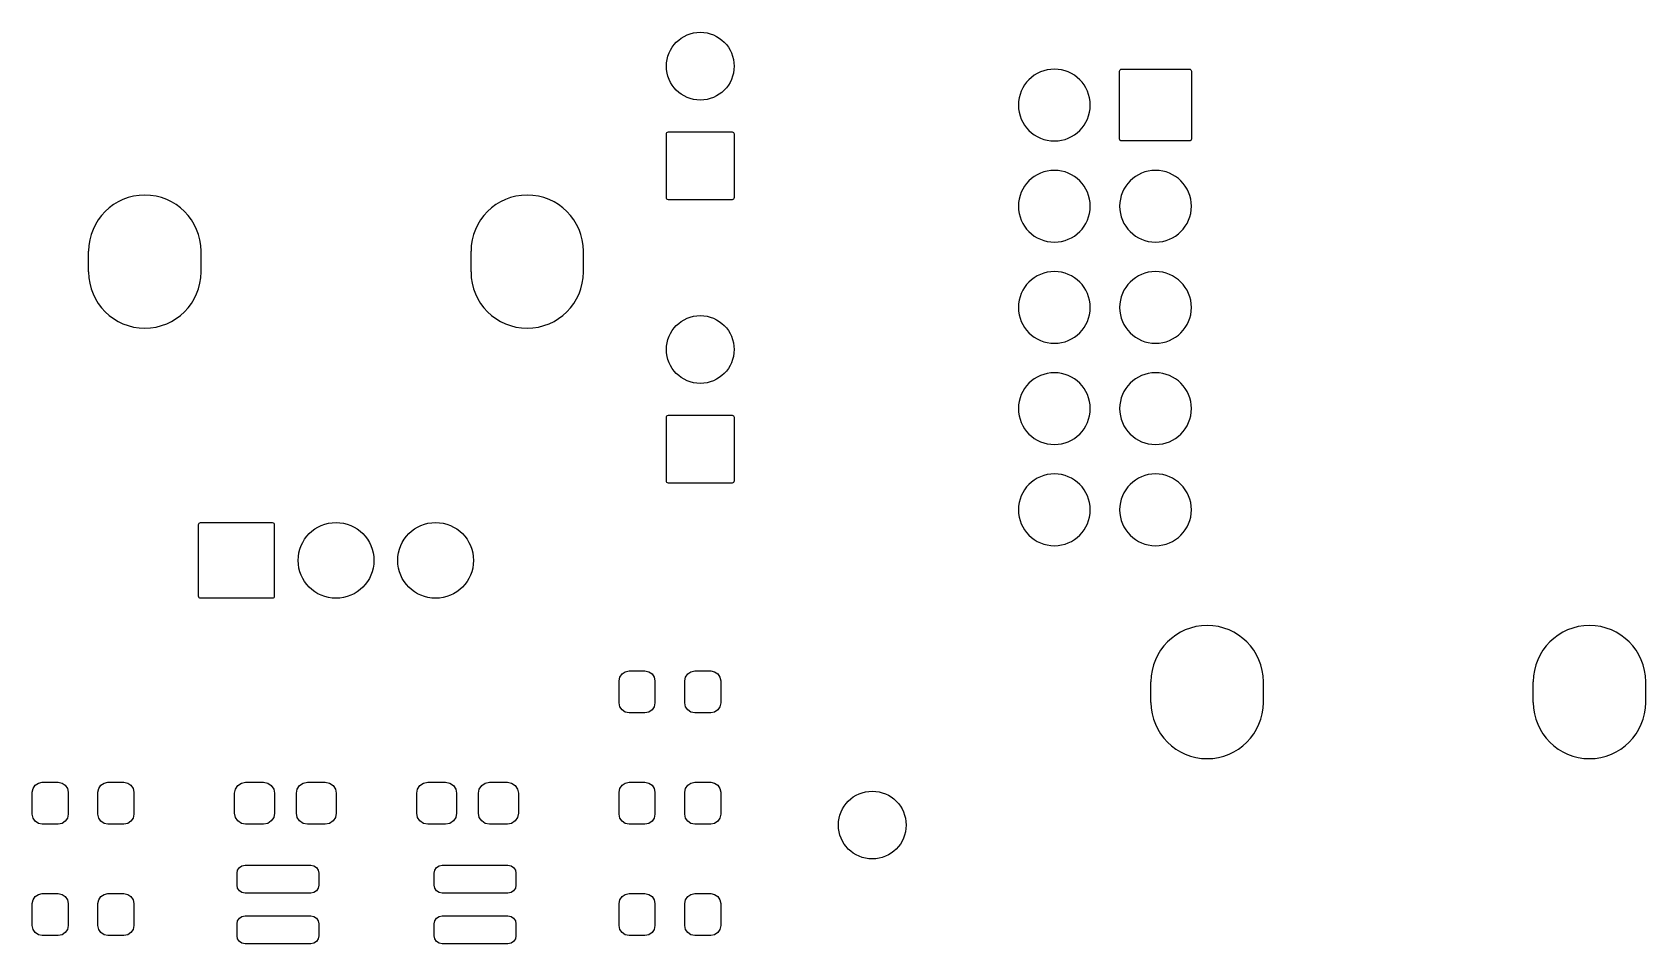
# Model space of a CAD drawing. Extents: x 123.1 to 169.3, y -139.9 to -48.2.
# Drawn here: x 125.47 to 165.98, y -71.09 to -48.21 of the extents above; entities that cross this region are included whole.
import ezdxf

# ---------------------------------------------------------------- set-up
doc = ezdxf.new("R2010")
doc.units = 0
doc.layers.add('BLACK', color=7, linetype='CONTINUOUS')

msp = doc.modelspace()

# ---------------------------------------------------------------- linework, layer by layer
at = {"layer": 'BLACK', "linetype": 'CONTINUOUS'}
for p, q in [((152.769, -49.188), (152.773, -49.1685)), ((152.769, -50.888), (152.769, -49.188)), ((152.773, -49.1685), (152.784, -49.1519)), ((152.784, -49.1519), (152.8, -49.1409)), ((152.8, -49.1409), (152.82, -49.137)), ((152.82, -49.137), (154.52, -49.137)), ((154.52, -49.137), (154.54, -49.1409)), ((154.54, -49.1409), (154.556, -49.1519)), ((154.556, -49.1519), (154.567, -49.1685)), ((154.567, -49.1685), (154.571, -49.188)), ((154.571, -49.188), (154.571, -50.888)), ((141.389, -50.762), (141.393, -50.7425)), ((141.389, -52.362), (141.389, -50.762)), ((141.393, -50.7425), (141.404, -50.7259)), ((141.404, -50.7259), (141.42, -50.7149)), ((141.42, -50.7149), (141.44, -50.711)), ((141.44, -50.711), (143.04, -50.711)), ((143.04, -50.711), (143.06, -50.7149)), ((143.06, -50.7149), (143.076, -50.7259)), ((143.076, -50.7259), (143.087, -50.7425)), ((143.087, -50.7425), (143.091, -50.762)), ((143.091, -50.762), (143.091, -52.362)), ((152.773, -50.9075), (152.769, -50.888)), ((152.784, -50.9241), (152.773, -50.9075)), ((152.8, -50.9351), (152.784, -50.9241)), ((152.82, -50.939), (152.8, -50.9351)), ((154.52, -50.939), (152.82, -50.939)), ((154.54, -50.9351), (154.52, -50.939)), ((154.556, -50.9241), (154.54, -50.9351)), ((154.567, -50.9075), (154.556, -50.9241)), ((154.571, -50.888), (154.567, -50.9075)), ((141.393, -52.3815), (141.389, -52.362)), ((141.404, -52.3981), (141.393, -52.3815)), ((141.42, -52.4091), (141.404, -52.3981)), ((141.44, -52.413), (141.42, -52.4091)), ((143.04, -52.413), (141.44, -52.413)), ((143.06, -52.4091), (143.04, -52.413)), ((143.076, -52.3981), (143.06, -52.4091)), ((143.087, -52.3815), (143.076, -52.3981)), ((143.091, -52.362), (143.087, -52.3815)), ((126.885, -54.228), (126.885, -53.708)), ((129.707, -54.228), (129.707, -53.708)), ((136.485, -54.228), (136.485, -53.708)), ((139.307, -54.228), (139.307, -53.708)), ((141.389, -57.874), (141.393, -57.8545)), ((141.389, -59.474), (141.389, -57.874)), ((141.393, -57.8545), (141.404, -57.8379)), ((141.404, -57.8379), (141.42, -57.8269)), ((141.42, -57.8269), (141.44, -57.823)), ((141.44, -57.823), (143.04, -57.823)), ((143.04, -57.823), (143.06, -57.8269)), ((143.06, -57.8269), (143.076, -57.8379)), ((143.076, -57.8379), (143.087, -57.8545)), ((143.087, -57.8545), (143.091, -57.874)), ((143.091, -57.874), (143.091, -59.474)), ((141.393, -59.4935), (141.389, -59.474)), ((141.404, -59.5101), (141.393, -59.4935)), ((141.42, -59.5211), (141.404, -59.5101)), ((141.44, -59.525), (141.42, -59.5211)), ((143.04, -59.525), (141.44, -59.525)), ((143.06, -59.5211), (143.04, -59.525)), ((143.076, -59.5101), (143.06, -59.5211)), ((143.087, -59.4935), (143.076, -59.5101)), ((143.091, -59.474), (143.087, -59.4935)), ((129.645, -60.568), (129.649, -60.5485)), ((129.645, -62.368), (129.645, -60.568)), ((129.649, -60.5485), (129.66, -60.5319)), ((129.66, -60.5319), (129.676, -60.5209)), ((129.676, -60.5209), (129.696, -60.517)), ((129.696, -60.517), (131.496, -60.517)), ((131.496, -60.517), (131.516, -60.5209)), ((131.516, -60.5209), (131.532, -60.5319)), ((131.532, -60.5319), (131.543, -60.5485)), ((131.543, -60.5485), (131.547, -60.568)), ((131.547, -60.568), (131.547, -62.368)), ((129.649, -62.3875), (129.645, -62.368)), ((131.547, -62.368), (131.543, -62.3875)), ((129.66, -62.4041), (129.649, -62.3875)), ((129.676, -62.4151), (129.66, -62.4041)), ((129.696, -62.419), (129.676, -62.4151)), ((131.496, -62.419), (129.696, -62.419)), ((131.516, -62.4151), (131.496, -62.419)), ((131.532, -62.4041), (131.516, -62.4151)), ((131.543, -62.3875), (131.532, -62.4041)), ((140.202, -64.495), (140.221, -64.3989)), ((140.221, -64.3989), (140.276, -64.3175)), ((140.276, -64.3175), (140.357, -64.2631)), ((140.357, -64.2631), (140.453, -64.244)), ((140.453, -64.244), (140.853, -64.244)), ((140.853, -64.244), (140.949, -64.2631)), ((140.949, -64.2631), (141.03, -64.3175)), ((141.03, -64.3175), (141.085, -64.3989)), ((141.085, -64.3989), (141.104, -64.495)), ((141.852, -64.495), (141.871, -64.3989)), ((141.871, -64.3989), (141.926, -64.3175)), ((141.926, -64.3175), (142.007, -64.2631)), ((142.007, -64.2631), (142.103, -64.244)), ((142.103, -64.244), (142.503, -64.244)), ((142.503, -64.244), (142.599, -64.2631)), ((142.599, -64.2631), (142.68, -64.3175)), ((142.68, -64.3175), (142.735, -64.3989)), ((142.735, -64.3989), (142.754, -64.495)), ((140.202, -65.045), (140.202, -64.495)), ((141.104, -64.495), (141.104, -65.045)), ((141.852, -65.045), (141.852, -64.495)), ((142.754, -64.495), (142.754, -65.045)), ((153.555, -65.033), (153.555, -64.513)), ((156.377, -65.033), (156.377, -64.513)), ((163.155, -65.033), (163.155, -64.513)), ((165.977, -65.033), (165.977, -64.513)), ((140.221, -65.1411), (140.202, -65.045)), ((140.276, -65.2225), (140.221, -65.1411)), ((141.085, -65.1411), (141.03, -65.2225)), ((141.104, -65.045), (141.085, -65.1411)), ((141.871, -65.1411), (141.852, -65.045)), ((141.926, -65.2225), (141.871, -65.1411)), ((142.735, -65.1411), (142.68, -65.2225)), ((142.754, -65.045), (142.735, -65.1411)), ((140.357, -65.2769), (140.276, -65.2225)), ((140.453, -65.296), (140.357, -65.2769)), ((140.853, -65.296), (140.453, -65.296)), ((140.949, -65.2769), (140.853, -65.296)), ((141.03, -65.2225), (140.949, -65.2769)), ((142.007, -65.2769), (141.926, -65.2225)), ((142.103, -65.296), (142.007, -65.2769)), ((142.503, -65.296), (142.103, -65.296)), ((142.599, -65.2769), (142.503, -65.296)), ((142.68, -65.2225), (142.599, -65.2769)), ((125.47, -67.289), (125.489, -67.1929)), ((125.489, -67.1929), (125.544, -67.1115)), ((125.544, -67.1115), (125.625, -67.0571)), ((125.625, -67.0571), (125.721, -67.038)), ((125.721, -67.038), (126.121, -67.038)), ((126.121, -67.038), (126.217, -67.0571)), ((126.217, -67.0571), (126.298, -67.1115)), ((126.298, -67.1115), (126.353, -67.1929)), ((126.353, -67.1929), (126.372, -67.289)), ((127.12, -67.289), (127.139, -67.1929)), ((127.139, -67.1929), (127.194, -67.1115)), ((127.194, -67.1115), (127.275, -67.0571)), ((127.275, -67.0571), (127.371, -67.038)), ((127.371, -67.038), (127.771, -67.038)), ((127.771, -67.038), (127.867, -67.0571)), ((127.867, -67.0571), (127.948, -67.1115)), ((127.948, -67.1115), (128.003, -67.1929)), ((128.003, -67.1929), (128.022, -67.289)), ((130.55, -67.314), (130.571, -67.2084)), ((130.571, -67.2084), (130.631, -67.1188)), ((130.631, -67.1188), (130.72, -67.059)), ((130.72, -67.059), (130.826, -67.038)), ((130.826, -67.038), (131.276, -67.038)), ((131.276, -67.038), (131.382, -67.059)), ((131.382, -67.059), (131.471, -67.1188)), ((131.471, -67.1188), (131.531, -67.2084)), ((131.531, -67.2084), (131.552, -67.314)), ((132.1, -67.314), (132.121, -67.2084)), ((132.121, -67.2084), (132.181, -67.1188)), ((132.181, -67.1188), (132.27, -67.059)), ((132.27, -67.059), (132.376, -67.038)), ((132.376, -67.038), (132.826, -67.038)), ((132.826, -67.038), (132.932, -67.059)), ((132.932, -67.059), (133.021, -67.1188)), ((133.021, -67.1188), (133.081, -67.2084)), ((133.081, -67.2084), (133.102, -67.314)), ((135.122, -67.314), (135.143, -67.2084)), ((135.143, -67.2084), (135.203, -67.1188)), ((135.203, -67.1188), (135.292, -67.059)), ((135.292, -67.059), (135.398, -67.038)), ((135.398, -67.038), (135.848, -67.038)), ((135.848, -67.038), (135.954, -67.059)), ((135.954, -67.059), (136.043, -67.1188)), ((136.043, -67.1188), (136.103, -67.2084)), ((136.103, -67.2084), (136.124, -67.314)), ((136.672, -67.314), (136.693, -67.2084)), ((136.693, -67.2084), (136.753, -67.1188)), ((136.753, -67.1188), (136.842, -67.059)), ((136.842, -67.059), (136.948, -67.038)), ((136.948, -67.038), (137.398, -67.038)), ((137.398, -67.038), (137.504, -67.059)), ((137.504, -67.059), (137.593, -67.1188)), ((137.593, -67.1188), (137.653, -67.2084)), ((137.653, -67.2084), (137.674, -67.314)), ((140.202, -67.289), (140.221, -67.1929)), ((140.221, -67.1929), (140.276, -67.1115)), ((140.276, -67.1115), (140.357, -67.0571)), ((140.357, -67.0571), (140.453, -67.038)), ((140.453, -67.038), (140.853, -67.038)), ((140.853, -67.038), (140.949, -67.0571)), ((140.949, -67.0571), (141.03, -67.1115)), ((141.03, -67.1115), (141.085, -67.1929)), ((141.085, -67.1929), (141.104, -67.289)), ((141.852, -67.289), (141.871, -67.1929)), ((141.871, -67.1929), (141.926, -67.1115)), ((141.926, -67.1115), (142.007, -67.0571)), ((142.007, -67.0571), (142.103, -67.038)), ((142.103, -67.038), (142.503, -67.038)), ((142.503, -67.038), (142.599, -67.0571)), ((142.599, -67.0571), (142.68, -67.1115)), ((142.68, -67.1115), (142.735, -67.1929)), ((142.735, -67.1929), (142.754, -67.289)), ((125.47, -67.839), (125.47, -67.289)), ((126.372, -67.289), (126.372, -67.839)), ((127.12, -67.839), (127.12, -67.289)), ((128.022, -67.289), (128.022, -67.839)), ((130.55, -67.814), (130.55, -67.314)), ((131.552, -67.314), (131.552, -67.814)), ((132.1, -67.814), (132.1, -67.314)), ((133.102, -67.314), (133.102, -67.814)), ((135.122, -67.814), (135.122, -67.314)), ((136.124, -67.314), (136.124, -67.814)), ((136.672, -67.814), (136.672, -67.314)), ((137.674, -67.314), (137.674, -67.814)), ((140.202, -67.839), (140.202, -67.289)), ((141.104, -67.289), (141.104, -67.839)), ((141.852, -67.839), (141.852, -67.289)), ((142.754, -67.289), (142.754, -67.839)), ((125.489, -67.9351), (125.47, -67.839)), ((125.544, -68.0165), (125.489, -67.9351)), ((125.625, -68.0709), (125.544, -68.0165)), ((126.298, -68.0165), (126.217, -68.0709)), ((126.353, -67.9351), (126.298, -68.0165)), ((126.372, -67.839), (126.353, -67.9351)), ((127.139, -67.9351), (127.12, -67.839)), ((127.194, -68.0165), (127.139, -67.9351)), ((127.275, -68.0709), (127.194, -68.0165)), ((127.948, -68.0165), (127.867, -68.0709)), ((128.003, -67.9351), (127.948, -68.0165)), ((128.022, -67.839), (128.003, -67.9351)), ((130.571, -67.9196), (130.55, -67.814)), ((130.631, -68.0092), (130.571, -67.9196)), ((130.72, -68.069), (130.631, -68.0092)), ((131.471, -68.0092), (131.382, -68.069)), ((131.531, -67.9196), (131.471, -68.0092)), ((131.552, -67.814), (131.531, -67.9196)), ((132.121, -67.9196), (132.1, -67.814)), ((132.181, -68.0092), (132.121, -67.9196)), ((132.27, -68.069), (132.181, -68.0092)), ((133.021, -68.0092), (132.932, -68.069)), ((133.081, -67.9196), (133.021, -68.0092)), ((133.102, -67.814), (133.081, -67.9196)), ((135.143, -67.9196), (135.122, -67.814)), ((135.203, -68.0092), (135.143, -67.9196)), ((135.292, -68.069), (135.203, -68.0092)), ((136.043, -68.0092), (135.954, -68.069)), ((136.103, -67.9196), (136.043, -68.0092)), ((136.124, -67.814), (136.103, -67.9196)), ((136.693, -67.9196), (136.672, -67.814)), ((136.753, -68.0092), (136.693, -67.9196)), ((136.842, -68.069), (136.753, -68.0092)), ((137.593, -68.0092), (137.504, -68.069)), ((137.653, -67.9196), (137.593, -68.0092)), ((137.674, -67.814), (137.653, -67.9196)), ((140.221, -67.9351), (140.202, -67.839)), ((140.276, -68.0165), (140.221, -67.9351)), ((140.357, -68.0709), (140.276, -68.0165)), ((141.03, -68.0165), (140.949, -68.0709)), ((141.085, -67.9351), (141.03, -68.0165)), ((141.104, -67.839), (141.085, -67.9351)), ((141.871, -67.9351), (141.852, -67.839)), ((141.926, -68.0165), (141.871, -67.9351)), ((142.007, -68.0709), (141.926, -68.0165)), ((142.68, -68.0165), (142.599, -68.0709)), ((142.735, -67.9351), (142.68, -68.0165)), ((142.754, -67.839), (142.735, -67.9351)), ((125.721, -68.09), (125.625, -68.0709)), ((126.121, -68.09), (125.721, -68.09)), ((126.217, -68.0709), (126.121, -68.09)), ((127.371, -68.09), (127.275, -68.0709)), ((127.771, -68.09), (127.371, -68.09)), ((127.867, -68.0709), (127.771, -68.09)), ((130.826, -68.09), (130.72, -68.069)), ((131.276, -68.09), (130.826, -68.09)), ((131.382, -68.069), (131.276, -68.09)), ((132.376, -68.09), (132.27, -68.069)), ((132.826, -68.09), (132.376, -68.09)), ((132.932, -68.069), (132.826, -68.09)), ((135.398, -68.09), (135.292, -68.069)), ((135.848, -68.09), (135.398, -68.09)), ((135.954, -68.069), (135.848, -68.09)), ((136.948, -68.09), (136.842, -68.069)), ((137.398, -68.09), (136.948, -68.09)), ((137.504, -68.069), (137.398, -68.09)), ((140.453, -68.09), (140.357, -68.0709)), ((140.853, -68.09), (140.453, -68.09)), ((140.949, -68.0709), (140.853, -68.09)), ((142.103, -68.09), (142.007, -68.0709)), ((142.503, -68.09), (142.103, -68.09)), ((142.599, -68.0709), (142.503, -68.09)), ((130.611, -69.319), (130.626, -69.2421)), ((130.626, -69.2421), (130.67, -69.1769)), ((130.67, -69.1769), (130.735, -69.1333)), ((130.735, -69.1333), (130.812, -69.118)), ((130.812, -69.118), (132.462, -69.118)), ((132.462, -69.118), (132.539, -69.1333)), ((132.539, -69.1333), (132.604, -69.1769)), ((132.604, -69.1769), (132.648, -69.2421)), ((132.648, -69.2421), (132.663, -69.319)), ((135.561, -69.319), (135.576, -69.2421)), ((135.576, -69.2421), (135.62, -69.1769)), ((135.62, -69.1769), (135.685, -69.1333)), ((135.685, -69.1333), (135.762, -69.118)), ((135.762, -69.118), (137.412, -69.118)), ((137.412, -69.118), (137.489, -69.1333)), ((137.489, -69.1333), (137.554, -69.1769)), ((137.554, -69.1769), (137.598, -69.2421)), ((137.598, -69.2421), (137.613, -69.319)), ((130.611, -69.619), (130.611, -69.319)), ((130.626, -69.6959), (130.611, -69.619)), ((132.663, -69.619), (132.648, -69.6959)), ((132.663, -69.319), (132.663, -69.619)), ((135.561, -69.619), (135.561, -69.319)), ((135.576, -69.6959), (135.561, -69.619)), ((137.613, -69.619), (137.598, -69.6959)), ((137.613, -69.319), (137.613, -69.619)), ((125.47, -70.083), (125.489, -69.9869)), ((125.489, -69.9869), (125.544, -69.9055)), ((125.544, -69.9055), (125.625, -69.8511)), ((125.625, -69.8511), (125.721, -69.832)), ((125.721, -69.832), (126.121, -69.832)), ((126.121, -69.832), (126.217, -69.8511)), ((126.217, -69.8511), (126.298, -69.9055)), ((126.298, -69.9055), (126.353, -69.9869)), ((126.353, -69.9869), (126.372, -70.083)), ((127.12, -70.083), (127.139, -69.9869)), ((127.139, -69.9869), (127.194, -69.9055)), ((127.194, -69.9055), (127.275, -69.8511)), ((127.275, -69.8511), (127.371, -69.832)), ((127.371, -69.832), (127.771, -69.832)), ((127.771, -69.832), (127.867, -69.8511)), ((127.867, -69.8511), (127.948, -69.9055)), ((127.948, -69.9055), (128.003, -69.9869)), ((128.003, -69.9869), (128.022, -70.083)), ((130.67, -69.7611), (130.626, -69.6959)), ((130.735, -69.8047), (130.67, -69.7611)), ((130.812, -69.82), (130.735, -69.8047)), ((132.462, -69.82), (130.812, -69.82)), ((132.539, -69.8047), (132.462, -69.82)), ((132.604, -69.7611), (132.539, -69.8047)), ((132.648, -69.6959), (132.604, -69.7611)), ((135.62, -69.7611), (135.576, -69.6959)), ((135.685, -69.8047), (135.62, -69.7611)), ((135.762, -69.82), (135.685, -69.8047)), ((137.412, -69.82), (135.762, -69.82)), ((137.489, -69.8047), (137.412, -69.82)), ((137.554, -69.7611), (137.489, -69.8047)), ((137.598, -69.6959), (137.554, -69.7611)), ((140.202, -70.083), (140.221, -69.9869)), ((140.221, -69.9869), (140.276, -69.9055)), ((140.276, -69.9055), (140.357, -69.8511)), ((140.357, -69.8511), (140.453, -69.832)), ((140.453, -69.832), (140.853, -69.832)), ((140.853, -69.832), (140.949, -69.8511)), ((140.949, -69.8511), (141.03, -69.9055)), ((141.03, -69.9055), (141.085, -69.9869)), ((141.085, -69.9869), (141.104, -70.083)), ((141.852, -70.083), (141.871, -69.9869)), ((141.871, -69.9869), (141.926, -69.9055)), ((141.926, -69.9055), (142.007, -69.8511)), ((142.007, -69.8511), (142.103, -69.832)), ((142.103, -69.832), (142.503, -69.832)), ((142.503, -69.832), (142.599, -69.8511)), ((142.599, -69.8511), (142.68, -69.9055)), ((142.68, -69.9055), (142.735, -69.9869)), ((142.735, -69.9869), (142.754, -70.083)), ((125.47, -70.633), (125.47, -70.083)), ((126.372, -70.083), (126.372, -70.633)), ((127.12, -70.633), (127.12, -70.083)), ((128.022, -70.083), (128.022, -70.633)), ((130.626, -70.5121), (130.67, -70.4469)), ((130.67, -70.4469), (130.735, -70.4033)), ((130.735, -70.4033), (130.812, -70.388)), ((130.812, -70.388), (132.462, -70.388)), ((132.462, -70.388), (132.539, -70.4033)), ((132.539, -70.4033), (132.604, -70.4469)), ((132.604, -70.4469), (132.648, -70.5121)), ((135.576, -70.5121), (135.62, -70.4469)), ((135.62, -70.4469), (135.685, -70.4033)), ((135.685, -70.4033), (135.762, -70.388)), ((135.762, -70.388), (137.412, -70.388)), ((137.412, -70.388), (137.489, -70.4033)), ((137.489, -70.4033), (137.554, -70.4469)), ((137.554, -70.4469), (137.598, -70.5121)), ((140.202, -70.633), (140.202, -70.083)), ((141.104, -70.083), (141.104, -70.633)), ((141.852, -70.633), (141.852, -70.083)), ((142.754, -70.083), (142.754, -70.633)), ((125.489, -70.7291), (125.47, -70.633)), ((125.544, -70.8105), (125.489, -70.7291)), ((125.625, -70.8649), (125.544, -70.8105)), ((125.721, -70.884), (125.625, -70.8649)), ((126.121, -70.884), (125.721, -70.884)), ((126.217, -70.8649), (126.121, -70.884)), ((126.298, -70.8105), (126.217, -70.8649)), ((126.353, -70.7291), (126.298, -70.8105)), ((126.372, -70.633), (126.353, -70.7291)), ((127.139, -70.7291), (127.12, -70.633)), ((127.194, -70.8105), (127.139, -70.7291)), ((127.275, -70.8649), (127.194, -70.8105)), ((127.371, -70.884), (127.275, -70.8649)), ((127.771, -70.884), (127.371, -70.884)), ((127.867, -70.8649), (127.771, -70.884)), ((127.948, -70.8105), (127.867, -70.8649)), ((128.003, -70.7291), (127.948, -70.8105)), ((128.022, -70.633), (128.003, -70.7291)), ((130.611, -70.589), (130.626, -70.5121)), ((130.611, -70.889), (130.611, -70.589)), ((132.648, -70.5121), (132.663, -70.589)), ((132.663, -70.589), (132.663, -70.889)), ((135.561, -70.589), (135.576, -70.5121)), ((135.561, -70.889), (135.561, -70.589)), ((137.598, -70.5121), (137.613, -70.589)), ((137.613, -70.589), (137.613, -70.889)), ((140.221, -70.7291), (140.202, -70.633)), ((140.276, -70.8105), (140.221, -70.7291)), ((140.357, -70.8649), (140.276, -70.8105)), ((140.453, -70.884), (140.357, -70.8649)), ((140.853, -70.884), (140.453, -70.884)), ((140.949, -70.8649), (140.853, -70.884)), ((141.03, -70.8105), (140.949, -70.8649)), ((141.085, -70.7291), (141.03, -70.8105)), ((141.104, -70.633), (141.085, -70.7291)), ((141.871, -70.7291), (141.852, -70.633)), ((141.926, -70.8105), (141.871, -70.7291)), ((142.007, -70.8649), (141.926, -70.8105)), ((142.103, -70.884), (142.007, -70.8649)), ((142.503, -70.884), (142.103, -70.884)), ((142.599, -70.8649), (142.503, -70.884)), ((142.68, -70.8105), (142.599, -70.8649)), ((142.735, -70.7291), (142.68, -70.8105)), ((142.754, -70.633), (142.735, -70.7291)), ((130.626, -70.9659), (130.611, -70.889)), ((130.67, -71.0311), (130.626, -70.9659)), ((130.735, -71.0747), (130.67, -71.0311)), ((130.812, -71.09), (130.735, -71.0747)), ((132.462, -71.09), (130.812, -71.09)), ((132.539, -71.0747), (132.462, -71.09)), ((132.604, -71.0311), (132.539, -71.0747)), ((132.648, -70.9659), (132.604, -71.0311)), ((132.663, -70.889), (132.648, -70.9659)), ((135.576, -70.9659), (135.561, -70.889)), ((135.62, -71.0311), (135.576, -70.9659)), ((135.685, -71.0747), (135.62, -71.0311)), ((135.762, -71.09), (135.685, -71.0747)), ((137.412, -71.09), (135.762, -71.09)), ((137.489, -71.0747), (137.412, -71.09)), ((137.554, -71.0311), (137.489, -71.0747)), ((137.598, -70.9659), (137.554, -71.0311)), ((137.613, -70.889), (137.598, -70.9659))]:
    msp.add_line(p, q, dxfattribs=at)
at = {"layer": 'BLACK'}
for centre, radius in [((142.24, -49.062), 0.851), ((142.24, -56.174), 0.851), ((133.096, -61.468), 0.951), ((135.596, -61.468), 0.951), ((146.558, -68.112), 0.851)]:
    msp.add_circle(centre, radius, dxfattribs=at)
for centre, radius, start, end in [((151.13, -50.038), 0.901, 360, 540), ((151.13, -50.038), 0.901, 180, 360), ((151.13, -52.578), 0.901, 360, 540), ((153.67, -52.578), 0.901, 360, 540), ((128.296, -53.708), 1.411, 360, 540), ((137.896, -53.708), 1.411, 360, 540), ((151.13, -52.578), 0.901, 180, 360), ((153.67, -52.578), 0.901, 180, 360), ((128.296, -54.228), 1.411, 180, 360), ((137.896, -54.228), 1.411, 180, 360), ((151.13, -55.118), 0.901, 360, 540), ((153.67, -55.118), 0.901, 360, 540), ((151.13, -55.118), 0.901, 180, 360), ((153.67, -55.118), 0.901, 180, 360), ((151.13, -57.658), 0.901, 360, 540), ((153.67, -57.658), 0.901, 360, 540), ((151.13, -57.658), 0.901, 180, 360), ((153.67, -57.658), 0.901, 180, 360), ((151.13, -60.198), 0.901, 360, 540), ((153.67, -60.198), 0.901, 360, 540), ((151.13, -60.198), 0.901, 180, 360), ((153.67, -60.198), 0.901, 180, 360), ((154.966, -64.513), 1.411, 360, 540), ((164.566, -64.513), 1.411, 360, 540), ((154.966, -65.033), 1.411, 180, 360), ((164.566, -65.033), 1.411, 180, 360)]:
    msp.add_arc(centre, radius, start, end, dxfattribs=at)

doc.saveas('drawing.dxf')
